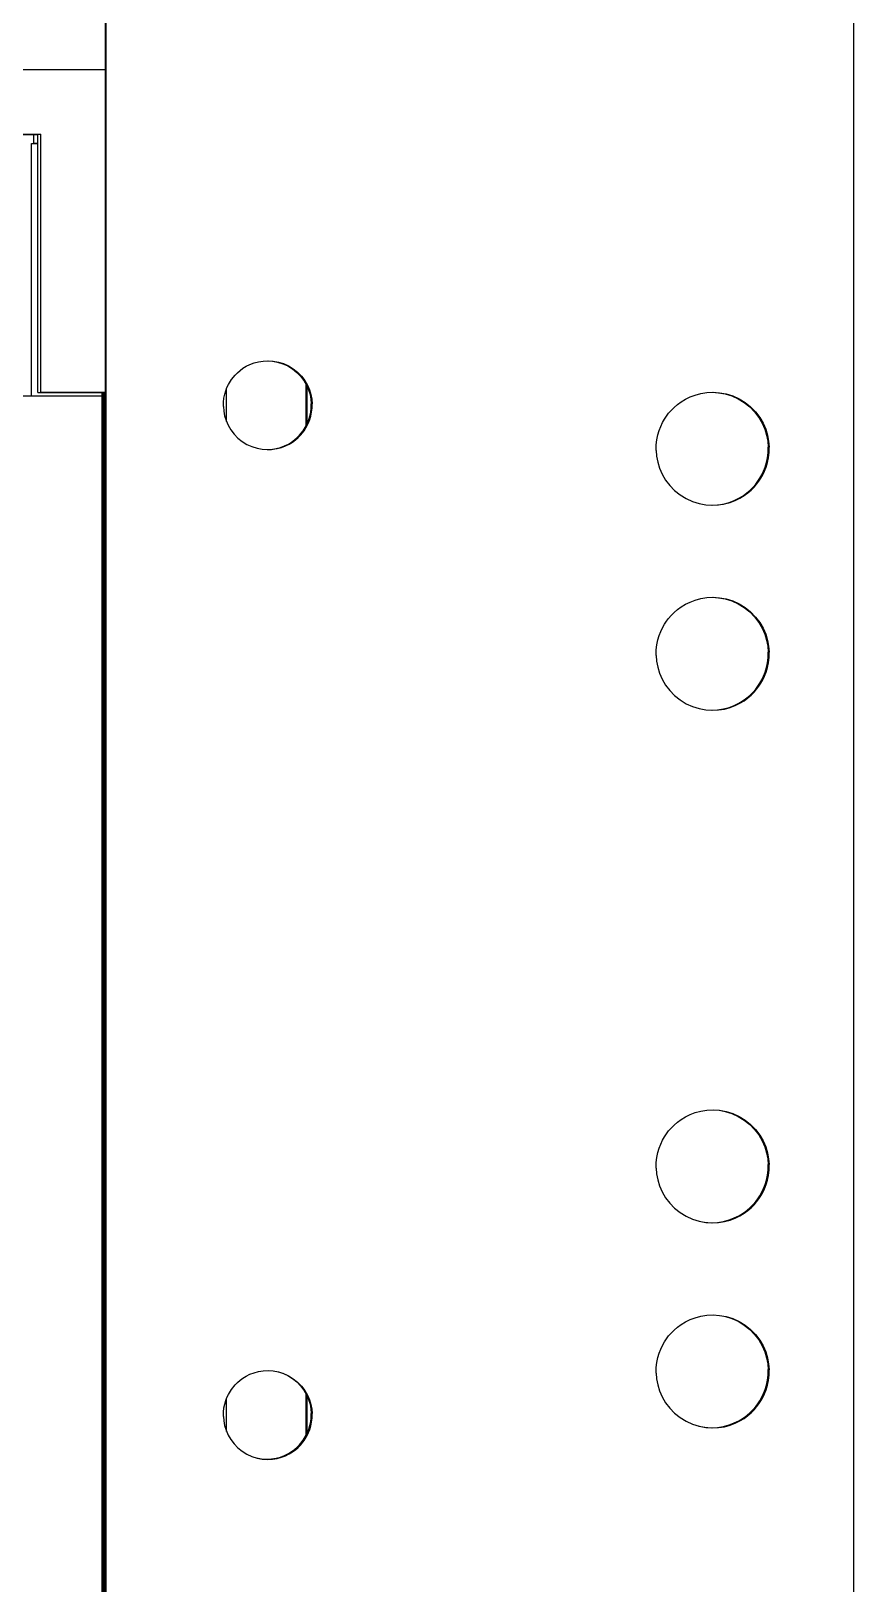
# Model space of a CAD drawing. Header units: millimetres. Extents: x -244 to 244, y -316 to 313.
# Drawn here: x 192.8 to 244.4, y -65.7 to 31.8 of the extents above; entities that cross this region are included whole.
import ezdxf

# ---------------------------------------------------------------- set-up
doc = ezdxf.new("R2010")
doc.units = ezdxf.units.MM
doc.layers.add('VISIBLE', color=7, linetype='Continuous')

msp = doc.modelspace()

# ---------------------------------------------------------------- linework, layer by layer
at = {"layer": 'VISIBLE'}
for p, q in [((197.468, -315.949), (197.468, 312.911)), ((197.518, -90.504), (197.518, 43.758)), ((244.416, -90.504), (244.416, 43.758)), ((-197.468, 29.367), (197.468, 29.367)), ((177.036, 25.291), (193.222, 25.291)), ((177.215, 25.316), (193.418, 25.316)), ((192.821, 24.721), (192.974, 24.74)), ((192.821, 8.899), (192.821, 24.721)), ((192.821, 24.721), (193.222, 24.721)), ((192.974, 24.74), (192.974, 25.291)), ((192.974, 24.74), (193.222, 24.74)), ((193.222, 25.291), (193.418, 25.316)), ((193.222, 9.105), (193.222, 25.291)), ((193.418, 9.114), (193.418, 25.316)), ((206.094, 10.618), (206.302, 10.745)), ((206.302, 10.745), (206.533, 10.859)), ((206.533, 10.859), (206.787, 10.955)), ((206.787, 10.955), (207.062, 11.029)), ((207.062, 11.029), (207.357, 11.076)), ((207.355, 11.076), (207.615, 11.089)), ((207.357, 11.076), (207.668, 11.091)), ((207.615, 11.089), (207.937, 11.068)), ((207.668, 11.091), (207.99, 11.07)), ((207.937, 11.068), (208.263, 11.007)), ((207.99, 11.07), (208.316, 11.01)), ((208.263, 11.007), (208.587, 10.906)), ((208.316, 11.01), (208.64, 10.909)), ((208.587, 10.906), (208.901, 10.763)), ((208.64, 10.909), (208.954, 10.766)), ((208.901, 10.763), (209.197, 10.581)), ((208.954, 10.766), (209.25, 10.584)), ((205.177, 9.592), (205.369, 9.909)), ((205.369, 9.909), (205.602, 10.197)), ((205.602, 10.197), (205.746, 10.341)), ((205.746, 10.341), (205.909, 10.482)), ((205.909, 10.482), (206.094, 10.618)), ((209.197, 10.581), (209.468, 10.364)), ((209.25, 10.584), (209.521, 10.367)), ((209.468, 10.364), (209.709, 10.117)), ((209.521, 10.367), (209.762, 10.119)), ((209.709, 10.117), (209.914, 9.846)), ((209.762, 10.119), (209.967, 9.849)), ((209.914, 9.846), (210.081, 9.559)), ((209.967, 9.849), (210.134, 9.562)), ((188.828, 8.898), (197.269, 8.898)), ((192.593, 8.889), (192.821, 8.899)), ((192.821, 8.899), (197.269, 8.899)), ((193.222, 9.105), (193.418, 9.114)), ((193.222, 9.105), (197.269, 9.105)), ((193.418, 9.114), (197.468, 9.114)), ((197.229, 9.103), (197.468, 9.114)), ((197.229, 9.103), (197.229, 9.105)), ((197.229, 9.103), (197.269, 9.103)), ((197.269, -107.233), (197.269, 9.105)), ((197.343, -107.301), (197.343, 9.108)), ((197.393, -107.301), (197.393, 9.11)), ((204.897, 8.748), (204.946, 8.987)), ((204.946, 8.987), (205.012, 9.207)), ((205.012, 9.207), (205.089, 9.408)), ((205.063, 7.275), (205.063, 9.341)), ((205.089, 9.408), (205.177, 9.592)), ((210.063, 7.014), (210.063, 9.59)), ((210.081, 9.559), (210.209, 9.264)), ((210.127, 7.147), (210.127, 9.454)), ((210.134, 9.562), (210.262, 9.266)), ((210.209, 9.264), (210.3, 8.966)), ((210.262, 9.266), (210.353, 8.968)), ((210.3, 8.966), (210.355, 8.673)), ((210.353, 8.968), (210.408, 8.675)), ((233.841, 8.675), (234.135, 8.82)), ((234.135, 8.82), (234.458, 8.943)), ((234.458, 8.943), (234.808, 9.037)), ((234.808, 9.037), (235.184, 9.097)), ((235.184, 9.097), (235.579, 9.116)), ((235.525, 9.113), (235.929, 9.087)), ((235.579, 9.116), (235.989, 9.089)), ((235.929, 9.087), (236.344, 9.01)), ((235.929, 9.087), (236.344, 9.01)), ((235.989, 9.089), (236.404, 9.013)), ((236.344, 9.01), (236.757, 8.881)), ((236.344, 9.01), (236.757, 8.881)), ((236.404, 9.013), (236.817, 8.883)), ((236.757, 8.881), (237.156, 8.7)), ((236.757, 8.881), (237.156, 8.7)), ((236.817, 8.883), (237.216, 8.702)), ((204.863, 8.221), (204.868, 8.493)), ((204.863, 8.221), (204.887, 7.937)), ((204.868, 8.493), (204.897, 8.748)), ((204.887, 7.937), (204.942, 7.643)), ((210.295, 7.623), (210.344, 7.861)), ((210.344, 7.861), (210.373, 8.117)), ((210.349, 7.625), (210.398, 7.863)), ((210.355, 8.673), (210.378, 8.388)), ((210.373, 8.117), (210.378, 8.388)), ((210.398, 7.863), (210.427, 8.119)), ((210.408, 8.675), (210.432, 8.391)), ((210.427, 8.119), (210.432, 8.391)), ((232.791, 7.794), (232.95, 7.978)), ((232.95, 7.978), (233.133, 8.161)), ((233.133, 8.161), (233.341, 8.341)), ((233.341, 8.341), (233.577, 8.514)), ((233.577, 8.514), (233.841, 8.675)), ((237.156, 8.7), (237.533, 8.468)), ((237.156, 8.7), (237.533, 8.468)), ((237.216, 8.702), (237.593, 8.471)), ((237.533, 8.468), (237.878, 8.192)), ((237.533, 8.468), (237.878, 8.192)), ((237.593, 8.471), (237.938, 8.194)), ((237.878, 8.192), (238.184, 7.877)), ((237.878, 8.192), (238.184, 7.877)), ((237.938, 8.194), (238.244, 7.879)), ((238.184, 7.877), (238.445, 7.533)), ((238.244, 7.879), (238.505, 7.535)), ((204.942, 7.643), (205.033, 7.346)), ((205.033, 7.346), (205.161, 7.05)), ((205.161, 7.05), (205.328, 6.763)), ((209.873, 6.701), (210.065, 7.018)), ((209.926, 6.703), (210.118, 7.02)), ((210.065, 7.018), (210.152, 7.202)), ((210.118, 7.02), (210.206, 7.203)), ((210.152, 7.202), (210.23, 7.403)), ((210.206, 7.203), (210.283, 7.405)), ((210.23, 7.403), (210.295, 7.623)), ((210.283, 7.405), (210.349, 7.625)), ((232.199, 6.718), (232.298, 6.974)), ((232.298, 6.974), (232.409, 7.208)), ((232.409, 7.208), (232.528, 7.42)), ((232.528, 7.42), (232.654, 7.611)), ((232.654, 7.611), (232.791, 7.794)), ((238.445, 7.533), (238.657, 7.168)), ((238.505, 7.535), (238.718, 7.169)), ((238.657, 7.168), (238.821, 6.791)), ((238.718, 7.169), (238.881, 6.793)), ((205.328, 6.763), (205.533, 6.492)), ((205.533, 6.492), (205.774, 6.245)), ((205.774, 6.245), (206.045, 6.028)), ((206.045, 6.028), (206.341, 5.846)), ((206.341, 5.846), (206.655, 5.703)), ((208.709, 5.752), (208.94, 5.865)), ((208.762, 5.753), (208.993, 5.867)), ((208.94, 5.865), (209.148, 5.992)), ((208.993, 5.867), (209.201, 5.994)), ((209.148, 5.992), (209.333, 6.128)), ((209.201, 5.994), (209.386, 6.129)), ((209.333, 6.128), (209.496, 6.269)), ((209.386, 6.129), (209.549, 6.271)), ((209.496, 6.269), (209.64, 6.413)), ((209.549, 6.271), (209.693, 6.415)), ((209.64, 6.413), (209.873, 6.701)), ((209.693, 6.415), (209.926, 6.703)), ((232.016, 5.809), (232.053, 6.134)), ((232.053, 6.134), (232.116, 6.437)), ((232.116, 6.437), (232.199, 6.718)), ((238.821, 6.791), (238.936, 6.413)), ((238.881, 6.793), (238.997, 6.414)), ((238.936, 6.413), (239.007, 6.039)), ((238.997, 6.414), (239.067, 6.041)), ((239.007, 6.039), (239.036, 5.677)), ((239.067, 6.041), (239.097, 5.679)), ((206.655, 5.703), (206.979, 5.602)), ((206.979, 5.602), (207.305, 5.541)), ((207.305, 5.541), (207.627, 5.52)), ((207.617, 5.521), (207.885, 5.534)), ((207.627, 5.52), (207.938, 5.536)), ((207.885, 5.534), (208.18, 5.581)), ((207.938, 5.536), (208.233, 5.583)), ((208.18, 5.581), (208.456, 5.655)), ((208.233, 5.583), (208.508, 5.657)), ((208.456, 5.655), (208.709, 5.752)), ((208.508, 5.657), (208.762, 5.753)), ((232.01, 5.463), (232.016, 5.809)), ((232.01, 5.463), (232.039, 5.101)), ((232.039, 5.101), (232.11, 4.728)), ((238.931, 4.703), (238.993, 5.007)), ((238.991, 4.705), (239.054, 5.008)), ((238.993, 5.007), (239.03, 5.332)), ((239.03, 5.332), (239.036, 5.677)), ((239.054, 5.008), (239.091, 5.333)), ((239.091, 5.333), (239.097, 5.679)), ((232.11, 4.728), (232.225, 4.349)), ((232.225, 4.349), (232.389, 3.973)), ((232.389, 3.973), (232.602, 3.607)), ((232.389, 3.973), (232.602, 3.607)), ((238.518, 3.721), (238.638, 3.933)), ((238.578, 3.722), (238.698, 3.934)), ((238.638, 3.933), (238.749, 4.167)), ((238.698, 3.934), (238.809, 4.168)), ((238.749, 4.167), (238.848, 4.423)), ((238.809, 4.168), (238.908, 4.425)), ((238.848, 4.423), (238.931, 4.703)), ((238.908, 4.425), (238.991, 4.705)), ((232.602, 3.607), (232.862, 3.263)), ((232.602, 3.607), (232.862, 3.263)), ((232.862, 3.263), (233.168, 2.948)), ((232.862, 3.263), (233.168, 2.948)), ((233.168, 2.948), (233.513, 2.672)), ((237.705, 2.8), (237.914, 2.98)), ((237.766, 2.801), (237.974, 2.981)), ((237.914, 2.98), (238.096, 3.163)), ((237.974, 2.981), (238.156, 3.164)), ((238.096, 3.163), (238.255, 3.348)), ((238.156, 3.164), (238.315, 3.348)), ((238.255, 3.348), (238.392, 3.53)), ((238.315, 3.348), (238.453, 3.531)), ((238.392, 3.53), (238.518, 3.721)), ((238.453, 3.531), (238.578, 3.722)), ((233.513, 2.672), (233.89, 2.44)), ((233.513, 2.672), (233.89, 2.44)), ((233.89, 2.44), (234.29, 2.259)), ((233.89, 2.44), (234.29, 2.259)), ((234.29, 2.259), (234.702, 2.129)), ((234.702, 2.129), (235.118, 2.053)), ((235.118, 2.053), (235.527, 2.026)), ((235.506, 2.027), (235.863, 2.045)), ((235.527, 2.026), (235.923, 2.045)), ((235.863, 2.045), (236.238, 2.104)), ((235.923, 2.045), (236.298, 2.105)), ((236.238, 2.104), (236.589, 2.199)), ((236.298, 2.105), (236.649, 2.199)), ((236.589, 2.199), (236.912, 2.321)), ((236.649, 2.199), (236.972, 2.322)), ((236.912, 2.321), (237.206, 2.466)), ((236.972, 2.322), (237.266, 2.467)), ((237.206, 2.466), (237.47, 2.627)), ((237.266, 2.467), (237.53, 2.628)), ((237.47, 2.627), (237.705, 2.8)), ((237.53, 2.628), (237.766, 2.801)), ((234.458, -3.921), (234.808, -3.827)), ((234.808, -3.827), (235.184, -3.767)), ((235.184, -3.767), (235.579, -3.748)), ((235.553, -3.749), (235.929, -3.774)), ((235.579, -3.748), (235.989, -3.775)), ((235.929, -3.774), (236.344, -3.85)), ((235.929, -3.774), (236.344, -3.85)), ((235.989, -3.775), (236.404, -3.851)), ((236.344, -3.85), (236.757, -3.98)), ((236.344, -3.85), (236.757, -3.98)), ((236.404, -3.851), (236.817, -3.981)), ((232.95, -4.886), (233.133, -4.703)), ((233.133, -4.703), (233.341, -4.523)), ((233.341, -4.523), (233.577, -4.35)), ((233.577, -4.35), (233.841, -4.189)), ((233.841, -4.189), (234.135, -4.044)), ((234.135, -4.044), (234.458, -3.921)), ((236.757, -3.98), (237.156, -4.161)), ((236.757, -3.98), (237.156, -4.161)), ((236.817, -3.981), (237.216, -4.162)), ((237.156, -4.161), (237.533, -4.392)), ((237.156, -4.161), (237.533, -4.392)), ((237.216, -4.162), (237.593, -4.393)), ((237.533, -4.392), (237.878, -4.669)), ((237.533, -4.392), (237.878, -4.669)), ((237.593, -4.393), (237.938, -4.67)), ((237.878, -4.669), (238.184, -4.984)), ((237.878, -4.669), (238.184, -4.984)), ((237.938, -4.67), (238.244, -4.985)), ((232.298, -5.89), (232.409, -5.656)), ((232.409, -5.656), (232.528, -5.444)), ((232.528, -5.444), (232.654, -5.253)), ((232.654, -5.253), (232.791, -5.07)), ((232.791, -5.07), (232.95, -4.886)), ((238.184, -4.984), (238.445, -5.328)), ((238.244, -4.985), (238.505, -5.329)), ((238.445, -5.328), (238.657, -5.693)), ((238.505, -5.329), (238.718, -5.695)), ((238.657, -5.693), (238.821, -6.069)), ((238.718, -5.695), (238.881, -6.071)), ((232.016, -7.055), (232.053, -6.73)), ((232.053, -6.73), (232.116, -6.427)), ((232.116, -6.427), (232.199, -6.147)), ((232.199, -6.147), (232.298, -5.89)), ((238.821, -6.069), (238.936, -6.448)), ((238.881, -6.071), (238.997, -6.45)), ((238.936, -6.448), (239.007, -6.822)), ((238.997, -6.45), (239.067, -6.823)), ((232.01, -7.401), (232.016, -7.055)), ((232.01, -7.401), (232.039, -7.763)), ((232.039, -7.763), (232.11, -8.136)), ((238.993, -7.854), (239.03, -7.529)), ((239.007, -6.822), (239.036, -7.183)), ((239.03, -7.529), (239.036, -7.183)), ((239.054, -7.856), (239.091, -7.531)), ((239.067, -6.823), (239.097, -7.185)), ((239.091, -7.531), (239.097, -7.185)), ((232.11, -8.136), (232.225, -8.515)), ((232.225, -8.515), (232.389, -8.891)), ((238.638, -8.928), (238.749, -8.694)), ((238.698, -8.93), (238.809, -8.696)), ((238.749, -8.694), (238.848, -8.437)), ((238.809, -8.696), (238.908, -8.439)), ((238.848, -8.437), (238.931, -8.157)), ((238.908, -8.439), (238.991, -8.159)), ((238.931, -8.157), (238.993, -7.854)), ((238.991, -8.159), (239.054, -7.856)), ((232.389, -8.891), (232.602, -9.257)), ((232.389, -8.891), (232.602, -9.257)), ((232.602, -9.257), (232.862, -9.601)), ((232.602, -9.257), (232.862, -9.601)), ((232.862, -9.601), (233.168, -9.916)), ((232.862, -9.601), (233.168, -9.916)), ((237.914, -9.881), (238.096, -9.697)), ((237.974, -9.883), (238.156, -9.7)), ((238.096, -9.697), (238.255, -9.513)), ((238.156, -9.7), (238.315, -9.516)), ((238.255, -9.513), (238.392, -9.331)), ((238.315, -9.516), (238.453, -9.333)), ((238.392, -9.331), (238.518, -9.139)), ((238.453, -9.333), (238.578, -9.142)), ((238.518, -9.139), (238.638, -8.928)), ((238.578, -9.142), (238.698, -8.93)), ((233.168, -9.916), (233.513, -10.192)), ((233.513, -10.192), (233.89, -10.424)), ((233.513, -10.192), (233.89, -10.424)), ((233.89, -10.424), (234.29, -10.605)), ((233.89, -10.424), (234.29, -10.605)), ((234.29, -10.605), (234.702, -10.735)), ((236.238, -10.756), (236.589, -10.662)), ((236.298, -10.759), (236.649, -10.665)), ((236.589, -10.662), (236.912, -10.539)), ((236.649, -10.665), (236.972, -10.542)), ((236.912, -10.539), (237.206, -10.395)), ((236.972, -10.542), (237.266, -10.397)), ((237.206, -10.395), (237.47, -10.233)), ((237.266, -10.397), (237.53, -10.236)), ((237.47, -10.233), (237.705, -10.061)), ((237.53, -10.236), (237.766, -10.063)), ((237.705, -10.061), (237.914, -9.881)), ((237.766, -10.063), (237.974, -9.883)), ((234.702, -10.735), (235.118, -10.811)), ((235.118, -10.811), (235.527, -10.838)), ((235.478, -10.835), (235.863, -10.816)), ((235.527, -10.838), (235.923, -10.819)), ((235.863, -10.816), (236.238, -10.756)), ((235.923, -10.819), (236.298, -10.759)), ((234.458, -36.081), (234.808, -35.987)), ((234.808, -35.987), (235.184, -35.927)), ((235.184, -35.927), (235.579, -35.908)), ((235.579, -35.908), (235.989, -35.935)), ((235.972, -35.934), (236.344, -36.002)), ((235.972, -35.934), (236.344, -36.002)), ((235.989, -35.935), (236.404, -36.011)), ((236.344, -36.002), (236.757, -36.131)), ((236.344, -36.002), (236.757, -36.131)), ((236.404, -36.011), (236.817, -36.141)), ((232.95, -37.046), (233.133, -36.863)), ((233.133, -36.863), (233.341, -36.683)), ((233.341, -36.683), (233.577, -36.51)), ((233.577, -36.51), (233.841, -36.349)), ((233.841, -36.349), (234.135, -36.204)), ((234.135, -36.204), (234.458, -36.081)), ((236.757, -36.131), (237.156, -36.313)), ((236.757, -36.131), (237.156, -36.313)), ((236.817, -36.141), (237.216, -36.322)), ((237.156, -36.313), (237.533, -36.544)), ((237.156, -36.313), (237.533, -36.544)), ((237.216, -36.322), (237.593, -36.554)), ((237.533, -36.544), (237.878, -36.821)), ((237.533, -36.544), (237.878, -36.821)), ((237.593, -36.554), (237.938, -36.83)), ((237.878, -36.821), (238.184, -37.135)), ((237.878, -36.821), (238.184, -37.135)), ((237.938, -36.83), (238.244, -37.145)), ((232.298, -38.05), (232.409, -37.816)), ((232.409, -37.816), (232.528, -37.604)), ((232.528, -37.604), (232.654, -37.413)), ((232.654, -37.413), (232.791, -37.23)), ((232.791, -37.23), (232.95, -37.046)), ((238.184, -37.135), (238.445, -37.48)), ((238.244, -37.145), (238.505, -37.489)), ((238.445, -37.48), (238.657, -37.845)), ((238.505, -37.489), (238.718, -37.855)), ((238.657, -37.845), (238.821, -38.221)), ((238.718, -37.855), (238.881, -38.231)), ((232.016, -39.215), (232.053, -38.89)), ((232.053, -38.89), (232.116, -38.587)), ((232.116, -38.587), (232.199, -38.307)), ((232.199, -38.307), (232.298, -38.05)), ((238.821, -38.221), (238.936, -38.6)), ((238.881, -38.231), (238.997, -38.61)), ((238.936, -38.6), (239.007, -38.973)), ((238.997, -38.61), (239.067, -38.983)), ((232.01, -39.561), (232.016, -39.215)), ((232.01, -39.561), (232.039, -39.923)), ((232.039, -39.923), (232.11, -40.296)), ((238.993, -40.006), (239.03, -39.681)), ((239.007, -38.973), (239.036, -39.335)), ((239.03, -39.681), (239.036, -39.335)), ((239.054, -40.016), (239.091, -39.691)), ((239.067, -38.983), (239.097, -39.345)), ((239.091, -39.691), (239.097, -39.345)), ((232.11, -40.296), (232.225, -40.675)), ((232.225, -40.675), (232.389, -41.051)), ((238.638, -41.08), (238.749, -40.846)), ((238.698, -41.09), (238.809, -40.856)), ((238.749, -40.846), (238.848, -40.589)), ((238.809, -40.856), (238.908, -40.599)), ((238.848, -40.589), (238.931, -40.309)), ((238.908, -40.599), (238.991, -40.319)), ((238.931, -40.309), (238.993, -40.006)), ((238.991, -40.319), (239.054, -40.016)), ((232.389, -41.051), (232.602, -41.417)), ((232.389, -41.051), (232.602, -41.417)), ((232.602, -41.417), (232.862, -41.761)), ((232.602, -41.417), (232.862, -41.761)), ((232.862, -41.761), (233.168, -42.076)), ((232.862, -41.761), (233.168, -42.076)), ((237.914, -42.033), (238.096, -41.849)), ((237.974, -42.043), (238.156, -41.86)), ((238.096, -41.849), (238.255, -41.665)), ((238.156, -41.86), (238.315, -41.676)), ((238.255, -41.665), (238.392, -41.482)), ((238.315, -41.676), (238.453, -41.493)), ((238.392, -41.482), (238.518, -41.291)), ((238.453, -41.493), (238.578, -41.302)), ((238.518, -41.291), (238.638, -41.08)), ((238.578, -41.302), (238.698, -41.09)), ((233.168, -42.076), (233.513, -42.353)), ((233.168, -42.076), (233.513, -42.353)), ((233.513, -42.353), (233.89, -42.584)), ((233.513, -42.353), (233.89, -42.584)), ((233.89, -42.584), (234.29, -42.765)), ((233.89, -42.584), (234.29, -42.765)), ((234.29, -42.765), (234.702, -42.895)), ((236.238, -42.908), (236.589, -42.814)), ((236.298, -42.919), (236.649, -42.825)), ((236.589, -42.814), (236.912, -42.691)), ((236.649, -42.825), (236.972, -42.702)), ((236.912, -42.691), (237.206, -42.546)), ((236.972, -42.702), (237.266, -42.557)), ((237.206, -42.546), (237.47, -42.385)), ((237.266, -42.557), (237.53, -42.396)), ((237.47, -42.385), (237.705, -42.213)), ((237.53, -42.396), (237.766, -42.223)), ((237.705, -42.213), (237.914, -42.033)), ((237.766, -42.223), (237.974, -42.043)), ((234.702, -42.895), (235.118, -42.971)), ((235.059, -42.961), (235.468, -42.987)), ((235.118, -42.971), (235.527, -42.998)), ((235.468, -42.987), (235.863, -42.968)), ((235.527, -42.998), (235.923, -42.979)), ((235.863, -42.968), (236.238, -42.908)), ((235.923, -42.979), (236.298, -42.919)), ((233.133, -49.727), (233.341, -49.547)), ((233.341, -49.547), (233.577, -49.374)), ((233.577, -49.374), (233.841, -49.213)), ((233.841, -49.213), (234.135, -49.068)), ((234.135, -49.068), (234.458, -48.945)), ((234.458, -48.945), (234.808, -48.851)), ((234.808, -48.851), (235.184, -48.791)), ((235.184, -48.791), (235.579, -48.772)), ((235.579, -48.772), (235.989, -48.799)), ((235.989, -48.799), (236.404, -48.875)), ((236.355, -48.866), (236.757, -48.992)), ((236.355, -48.866), (236.757, -48.992)), ((236.404, -48.875), (236.817, -49.005)), ((236.757, -48.992), (237.156, -49.174)), ((236.757, -48.992), (237.156, -49.174)), ((236.817, -49.005), (237.216, -49.186)), ((237.156, -49.174), (237.533, -49.405)), ((237.156, -49.174), (237.533, -49.405)), ((237.216, -49.186), (237.593, -49.418)), ((237.533, -49.405), (237.878, -49.682)), ((237.533, -49.405), (237.878, -49.682)), ((237.593, -49.418), (237.938, -49.694)), ((237.878, -49.682), (238.184, -49.996)), ((237.878, -49.682), (238.184, -49.996)), ((232.409, -50.68), (232.528, -50.468)), ((232.528, -50.468), (232.654, -50.277)), ((232.654, -50.277), (232.791, -50.094)), ((232.791, -50.094), (232.95, -49.91)), ((232.95, -49.91), (233.133, -49.727)), ((237.938, -49.694), (238.244, -50.009)), ((238.184, -49.996), (238.445, -50.341)), ((238.244, -50.009), (238.505, -50.353)), ((238.445, -50.341), (238.657, -50.706)), ((238.505, -50.353), (238.718, -50.719)), ((232.053, -51.754), (232.116, -51.451)), ((232.116, -51.451), (232.199, -51.171)), ((232.199, -51.171), (232.298, -50.914)), ((232.298, -50.914), (232.409, -50.68)), ((238.657, -50.706), (238.821, -51.082)), ((238.718, -50.719), (238.881, -51.095)), ((238.821, -51.082), (238.936, -51.461)), ((238.881, -51.095), (238.997, -51.474)), ((238.936, -51.461), (239.007, -51.834)), ((238.997, -51.474), (239.067, -51.847)), ((206.302, -52.613), (206.533, -52.499)), ((206.533, -52.499), (206.787, -52.403)), ((206.787, -52.403), (207.062, -52.329)), ((207.062, -52.329), (207.357, -52.282)), ((207.357, -52.282), (207.668, -52.266)), ((207.668, -52.266), (207.99, -52.287)), ((207.99, -52.287), (208.316, -52.348)), ((208.291, -52.343), (208.587, -52.436)), ((208.316, -52.348), (208.64, -52.449)), ((208.587, -52.436), (208.901, -52.579)), ((208.64, -52.449), (208.954, -52.592)), ((208.901, -52.579), (209.197, -52.76)), ((208.954, -52.592), (209.25, -52.774)), ((232.01, -52.425), (232.016, -52.079)), ((232.01, -52.425), (232.039, -52.787)), ((232.016, -52.079), (232.053, -51.754)), ((238.993, -52.867), (239.03, -52.541)), ((239.007, -51.834), (239.036, -52.196)), ((239.03, -52.541), (239.036, -52.196)), ((239.054, -52.88), (239.091, -52.555)), ((239.067, -51.847), (239.097, -52.209)), ((239.091, -52.555), (239.097, -52.209)), ((205.177, -53.766), (205.369, -53.449)), ((205.369, -53.449), (205.602, -53.161)), ((205.602, -53.161), (205.746, -53.017)), ((205.746, -53.017), (205.909, -52.875)), ((205.909, -52.875), (206.094, -52.74)), ((206.094, -52.74), (206.302, -52.613)), ((209.197, -52.76), (209.468, -52.978)), ((209.25, -52.774), (209.521, -52.991)), ((209.468, -52.978), (209.709, -53.225)), ((209.521, -52.991), (209.762, -53.238)), ((209.709, -53.225), (209.914, -53.496)), ((209.762, -53.238), (209.967, -53.509)), ((209.914, -53.496), (210.081, -53.782)), ((209.967, -53.509), (210.134, -53.796)), ((232.039, -52.787), (232.11, -53.16)), ((232.11, -53.16), (232.225, -53.539)), ((232.225, -53.539), (232.389, -53.915)), ((238.749, -53.707), (238.848, -53.45)), ((238.809, -53.72), (238.908, -53.464)), ((238.848, -53.45), (238.931, -53.17)), ((238.908, -53.464), (238.991, -53.183)), ((238.931, -53.17), (238.993, -52.867)), ((238.991, -53.183), (239.054, -52.88)), ((204.897, -54.609), (204.946, -54.371)), ((204.946, -54.371), (205.012, -54.151)), ((205.012, -54.151), (205.089, -53.949)), ((205.063, -56.082), (205.063, -54.017)), ((205.089, -53.949), (205.177, -53.766)), ((210.063, -56.328), (210.063, -53.752)), ((210.081, -53.782), (210.209, -54.078)), ((210.127, -56.194), (210.127, -53.888)), ((210.134, -53.796), (210.262, -54.092)), ((210.209, -54.078), (210.3, -54.376)), ((210.262, -54.092), (210.353, -54.389)), ((210.3, -54.376), (210.355, -54.669)), ((210.353, -54.389), (210.408, -54.683)), ((232.389, -53.915), (232.602, -54.281)), ((232.389, -53.915), (232.602, -54.281)), ((232.602, -54.281), (232.862, -54.625)), ((232.602, -54.281), (232.862, -54.625)), ((238.096, -54.71), (238.255, -54.526)), ((238.156, -54.724), (238.315, -54.54)), ((238.255, -54.526), (238.392, -54.343)), ((238.315, -54.54), (238.453, -54.357)), ((238.392, -54.343), (238.518, -54.152)), ((238.453, -54.357), (238.578, -54.166)), ((238.518, -54.152), (238.638, -53.94)), ((238.578, -54.166), (238.698, -53.954)), ((238.638, -53.94), (238.749, -53.707)), ((238.698, -53.954), (238.809, -53.72)), ((204.863, -55.137), (204.868, -54.865)), ((204.863, -55.137), (204.887, -55.421)), ((204.868, -54.865), (204.897, -54.609)), ((204.887, -55.421), (204.942, -55.714)), ((210.295, -55.719), (210.344, -55.48)), ((210.344, -55.48), (210.373, -55.225)), ((210.349, -55.733), (210.398, -55.494)), ((210.355, -54.669), (210.378, -54.953)), ((210.373, -55.225), (210.378, -54.953)), ((210.398, -55.494), (210.427, -55.239)), ((210.408, -54.683), (210.432, -54.967)), ((210.427, -55.239), (210.432, -54.967)), ((232.862, -54.625), (233.168, -54.94)), ((232.862, -54.625), (233.168, -54.94)), ((233.168, -54.94), (233.513, -55.217)), ((233.513, -55.217), (233.89, -55.448)), ((233.513, -55.217), (233.89, -55.448)), ((233.89, -55.448), (234.29, -55.629)), ((233.89, -55.448), (234.29, -55.629)), ((236.912, -55.552), (237.206, -55.407)), ((236.972, -55.566), (237.266, -55.421)), ((237.206, -55.407), (237.47, -55.246)), ((237.266, -55.421), (237.53, -55.26)), ((237.47, -55.246), (237.705, -55.073)), ((237.53, -55.26), (237.766, -55.087)), ((237.705, -55.073), (237.914, -54.893)), ((237.766, -55.087), (237.974, -54.907)), ((237.914, -54.893), (238.096, -54.71)), ((237.974, -54.907), (238.156, -54.724)), ((204.942, -55.714), (205.033, -56.012)), ((205.033, -56.012), (205.161, -56.308)), ((205.161, -56.308), (205.328, -56.595)), ((209.873, -56.64), (210.065, -56.324)), ((209.926, -56.655), (210.118, -56.338)), ((210.065, -56.324), (210.152, -56.14)), ((210.118, -56.338), (210.206, -56.154)), ((210.152, -56.14), (210.23, -55.939)), ((210.206, -56.154), (210.283, -55.953)), ((210.23, -55.939), (210.295, -55.719)), ((210.283, -55.953), (210.349, -55.733)), ((234.29, -55.629), (234.702, -55.759)), ((234.678, -55.751), (235.058, -55.821)), ((234.678, -55.751), (235.058, -55.821)), ((234.702, -55.759), (235.118, -55.835)), ((235.058, -55.821), (235.468, -55.848)), ((235.118, -55.835), (235.527, -55.862)), ((235.468, -55.848), (235.863, -55.829)), ((235.527, -55.862), (235.923, -55.843)), ((235.863, -55.829), (236.238, -55.769)), ((235.923, -55.843), (236.298, -55.783)), ((236.238, -55.769), (236.589, -55.675)), ((236.298, -55.783), (236.649, -55.689)), ((236.589, -55.675), (236.912, -55.552)), ((236.649, -55.689), (236.972, -55.566)), ((205.328, -56.595), (205.533, -56.865)), ((205.533, -56.865), (205.774, -57.113)), ((205.774, -57.113), (206.045, -57.33)), ((206.045, -57.33), (206.341, -57.512)), ((208.709, -57.59), (208.94, -57.476)), ((208.94, -57.476), (209.148, -57.35)), ((208.993, -57.491), (209.201, -57.364)), ((209.148, -57.35), (209.333, -57.214)), ((209.201, -57.364), (209.386, -57.228)), ((209.333, -57.214), (209.496, -57.073)), ((209.386, -57.228), (209.549, -57.087)), ((209.496, -57.073), (209.64, -56.929)), ((209.549, -57.087), (209.693, -56.943)), ((209.64, -56.929), (209.873, -56.64)), ((209.693, -56.943), (209.926, -56.655)), ((206.341, -57.512), (206.655, -57.655)), ((206.655, -57.655), (206.979, -57.756)), ((206.94, -57.744), (207.253, -57.802)), ((206.979, -57.756), (207.305, -57.816)), ((207.253, -57.802), (207.575, -57.823)), ((207.305, -57.816), (207.627, -57.837)), ((207.575, -57.823), (207.885, -57.808)), ((207.627, -57.837), (207.938, -57.822)), ((207.885, -57.808), (208.18, -57.761)), ((207.938, -57.822), (208.233, -57.775)), ((208.18, -57.761), (208.456, -57.686)), ((208.233, -57.775), (208.508, -57.701)), ((208.456, -57.686), (208.709, -57.59)), ((208.508, -57.701), (208.762, -57.605)), ((208.762, -57.605), (208.993, -57.491))]:
    msp.add_line(p, q, dxfattribs=at)

doc.saveas('drawing.dxf')
